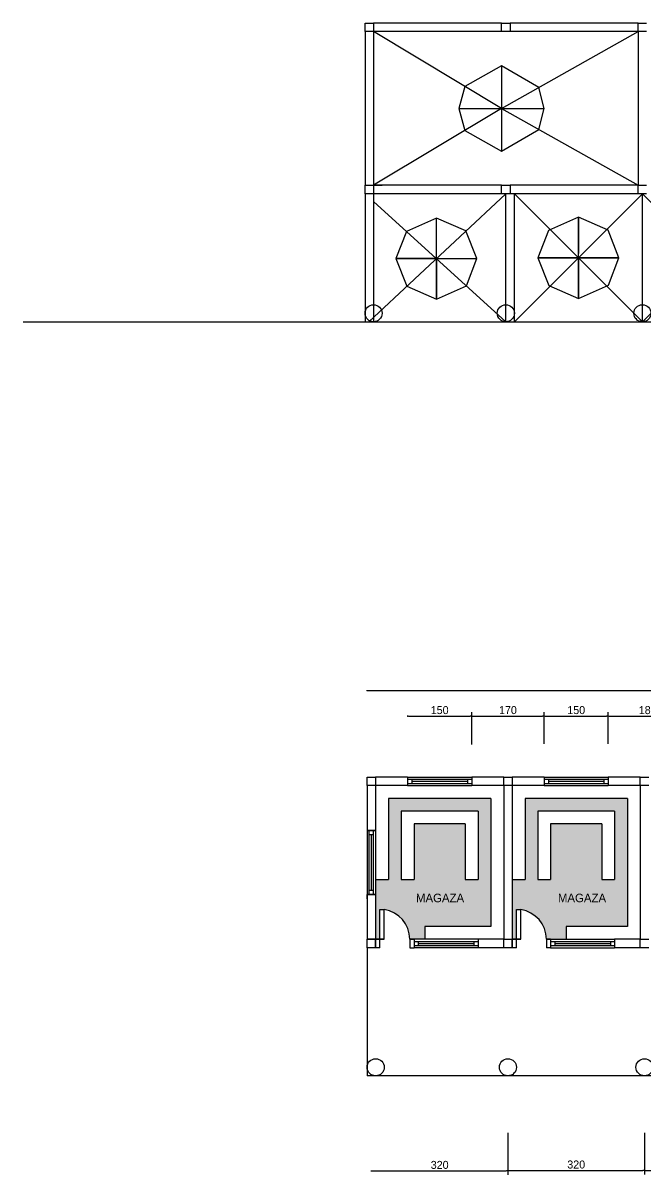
# Model space of a CAD drawing. Extents: x 9483 to 67306, y -5730 to 5191.
# Drawn here: x 17348 to 18808, y -2657 to 41 of the extents above; entities that cross this region are included whole.
import ezdxf

# ---------------------------------------------------------------- set-up
doc = ezdxf.new("R2010")
doc.units = 0
doc.header["$MEASUREMENT"] = 0
doc.layers.get('0').update_dxf_attribs({"linetype": 'CONTINUOUS'})
doc.layers.get('DEFPOINTS').update_dxf_attribs({"linetype": 'CONTINUOUS'})
for name, color, linetype in [('duvar', 3, 'CONTINUOUS'), ('döşeme', 40, 'CONTINUOUS'), ('kolon', 1, 'CONTINUOUS'), ('Layer1', 4, 'CONTINUOUS'), ('yazı', 6, 'CONTINUOUS'), ('ölçü', 5, 'CONTINUOUS')]:
    doc.layers.add(name, color=color, linetype=linetype)
doc.dimstyles.get("Standard").update_dxf_attribs({"dimtxt": 0.18, "dimasz": 0.18, "dimexe": 0.18, "dimexo": 0.0625, "dimgap": 0.09, "dimtad": 0, "dimtih": 1, "dimtoh": 1, "dimdec": 4, "dimzin": 0, "dimdsep": 46, "dimtxsty": 'Standard', "dimcen": 0.09, "dimadec": 0, "dimazin": 0, "dimtfac": 1, "dimtdec": 4, "dimtofl": 0, "dimtmove": 0, "dimatfit": 3, "dimfxl": 1, "dimtolj": 1, "dimtzin": 0, "dimarcsym": 0})

# ---------------------------------------------------------------- blocks, each defined once
blk = doc.blocks.new('_DOT')
at = {"color": 0, "linetype": 'ByBlock'}
blk.add_line((-0.5, 0), (-1, 0), dxfattribs=at)
at = {"color": 0, "linetype": 'ByBlock', "const_width": 0.5}
blk.add_lwpolyline([(-0.25, 0, 1), (0.25, 0, 1)], format="xyb", close=True, dxfattribs=at)
blk = doc.blocks.new('*D33')
at = {"layer": 'DEFPOINTS', "color": 0}
for p in [(18804.2, -2553.8), (19104.2, -2553.8), (19104.2, -2647)]:
    blk.add_point(p, dxfattribs=at)
at = {"layer": 'ölçü', "color": 0, "lineweight": -2}
for p, q in [((19104.2, -2558.5), (19104.2, -2656.4)), ((18807.9, -2647), (19100.4, -2647))]:
    blk.add_line(p, q, dxfattribs=at)
at = {"layer": 'ölçü', "color": 0, "lineweight": -2, "xscale": 3.75, "yscale": 3.75, "zscale": 3.75, "rotation": 180}
blk.add_blockref('_DOT', (18804.2, -2647), dxfattribs=at)
at = {"layer": 'ölçü', "color": 0, "lineweight": -2, "xscale": 3.75, "yscale": 3.75, "zscale": 3.75}
blk.add_blockref('_DOT', (19104.2, -2647), dxfattribs=at)
at = {"layer": 'ölçü', "color": 0, "insert": (18954.2, -2632.9), "char_height": 18.75, "attachment_point": 5}
blk.add_mtext('\\A1;300', dxfattribs=at)
blk = doc.blocks.new('*D32')
at = {"layer": 'DEFPOINTS', "color": 0}
for p in [(18484.2, -2553.8), (18804.2, -2553.8), (18804.2, -2647)]:
    blk.add_point(p, dxfattribs=at)
at = {"layer": 'ölçü', "color": 0, "lineweight": -2}
for p, q in [((18484.2, -2558.5), (18484.2, -2656.4)), ((18804.2, -2558.5), (18804.2, -2656.4)), ((18487.9, -2647), (18800.4, -2647))]:
    blk.add_line(p, q, dxfattribs=at)
at = {"layer": 'ölçü', "color": 0, "lineweight": -2, "xscale": 3.75, "yscale": 3.75, "zscale": 3.75, "rotation": 180}
blk.add_blockref('_DOT', (18484.2, -2647), dxfattribs=at)
at = {"layer": 'ölçü', "color": 0, "lineweight": -2, "xscale": 3.75, "yscale": 3.75, "zscale": 3.75}
blk.add_blockref('_DOT', (18804.2, -2647), dxfattribs=at)
at = {"layer": 'ölçü', "color": 0, "insert": (18644.2, -2632.9), "char_height": 18.75, "attachment_point": 5}
blk.add_mtext('\\A1;320', dxfattribs=at)
blk = doc.blocks.new('*D31')
at = {"layer": 'DEFPOINTS', "color": 0}
for p in [(18164.2, -2553.8), (18484.2, -2553.8), (18484.2, -2647.9)]:
    blk.add_point(p, dxfattribs=at)
at = {"layer": 'ölçü', "color": 0, "lineweight": -2}
for p, q in [((18484.2, -2558.5), (18484.2, -2657.3)), ((18167.9, -2647.9), (18480.4, -2647.9))]:
    blk.add_line(p, q, dxfattribs=at)
at = {"layer": 'ölçü', "color": 0, "lineweight": -2, "xscale": 3.75, "yscale": 3.75, "zscale": 3.75, "rotation": 180}
blk.add_blockref('_DOT', (18164.2, -2647.9), dxfattribs=at)
at = {"layer": 'ölçü', "color": 0, "lineweight": -2, "xscale": 3.75, "yscale": 3.75, "zscale": 3.75}
blk.add_blockref('_DOT', (18484.2, -2647.9), dxfattribs=at)
at = {"layer": 'ölçü', "color": 0, "insert": (18324.2, -2633.8), "char_height": 18.75, "attachment_point": 5}
blk.add_mtext('\\A1;320', dxfattribs=at)
blk = doc.blocks.new('*D19')
at = {"layer": 'DEFPOINTS', "color": 0}
for p in [(18904.2, -1582.3), (18719.2, -1651.9), (18904.2, -1651.9)]:
    blk.add_point(p, dxfattribs=at)
at = {"layer": 'ölçü', "color": 0, "lineweight": -2}
for p, q in [((18722.9, -1582.3), (18900.4, -1582.3)), ((18904.2, -1647.2), (18904.2, -1572.9))]:
    blk.add_line(p, q, dxfattribs=at)
at = {"layer": 'ölçü', "color": 0, "lineweight": -2, "xscale": 3.75, "yscale": 3.75, "zscale": 3.75, "rotation": 180}
blk.add_blockref('_DOT', (18719.2, -1582.3), dxfattribs=at)
at = {"layer": 'ölçü', "color": 0, "lineweight": -2, "xscale": 3.75, "yscale": 3.75, "zscale": 3.75}
blk.add_blockref('_DOT', (18904.2, -1582.3), dxfattribs=at)
at = {"layer": 'ölçü', "color": 0, "insert": (18811.7, -1568.3), "char_height": 18.75, "attachment_point": 5}
blk.add_mtext('\\A1;185', dxfattribs=at)
blk = doc.blocks.new('*D18')
at = {"layer": 'DEFPOINTS', "color": 0}
for p in [(18719.2, -1582.3), (18569.2, -1651.9), (18719.2, -1651.9)]:
    blk.add_point(p, dxfattribs=at)
at = {"layer": 'ölçü', "color": 0, "lineweight": -2}
for p, q in [((18572.9, -1582.3), (18715.4, -1582.3)), ((18719.2, -1647.2), (18719.2, -1572.9))]:
    blk.add_line(p, q, dxfattribs=at)
at = {"layer": 'ölçü', "color": 0, "lineweight": -2, "xscale": 3.75, "yscale": 3.75, "zscale": 3.75, "rotation": 180}
blk.add_blockref('_DOT', (18569.2, -1582.3), dxfattribs=at)
at = {"layer": 'ölçü', "color": 0, "lineweight": -2, "xscale": 3.75, "yscale": 3.75, "zscale": 3.75}
blk.add_blockref('_DOT', (18719.2, -1582.3), dxfattribs=at)
at = {"layer": 'ölçü', "color": 0, "insert": (18644.2, -1568.3), "char_height": 18.75, "attachment_point": 5}
blk.add_mtext('\\A1;150', dxfattribs=at)
blk = doc.blocks.new('*D17')
at = {"layer": 'DEFPOINTS', "color": 0}
for p in [(18569.2, -1582.3), (18399.2, -1651.9), (18569.2, -1651.9)]:
    blk.add_point(p, dxfattribs=at)
at = {"layer": 'ölçü', "color": 0, "lineweight": -2}
for p, q in [((18399.2, -1647.2), (18399.2, -1572.9)), ((18402.9, -1582.3), (18565.4, -1582.3)), ((18569.2, -1647.2), (18569.2, -1572.9))]:
    blk.add_line(p, q, dxfattribs=at)
at = {"layer": 'ölçü', "color": 0, "lineweight": -2, "xscale": 3.75, "yscale": 3.75, "zscale": 3.75, "rotation": 180}
blk.add_blockref('_DOT', (18399.2, -1582.3), dxfattribs=at)
at = {"layer": 'ölçü', "color": 0, "lineweight": -2, "xscale": 3.75, "yscale": 3.75, "zscale": 3.75}
blk.add_blockref('_DOT', (18569.2, -1582.3), dxfattribs=at)
at = {"layer": 'ölçü', "color": 0, "insert": (18484.2, -1568.3), "char_height": 18.75, "attachment_point": 5}
blk.add_mtext('\\A1;170', dxfattribs=at)
blk = doc.blocks.new('*D16')
at = {"layer": 'DEFPOINTS', "color": 0}
for p in [(18399.2, -1582.3), (18249.2, -1653.6), (18399.2, -1653.6)]:
    blk.add_point(p, dxfattribs=at)
at = {"layer": 'ölçü', "color": 0, "lineweight": -2}
for p, q in [((18252.9, -1582.3), (18395.4, -1582.3)), ((18399.2, -1648.9), (18399.2, -1572.9))]:
    blk.add_line(p, q, dxfattribs=at)
at = {"layer": 'ölçü', "color": 0, "lineweight": -2, "xscale": 3.75, "yscale": 3.75, "zscale": 3.75, "rotation": 180}
blk.add_blockref('_DOT', (18249.2, -1582.3), dxfattribs=at)
at = {"layer": 'ölçü', "color": 0, "lineweight": -2, "xscale": 3.75, "yscale": 3.75, "zscale": 3.75}
blk.add_blockref('_DOT', (18399.2, -1582.3), dxfattribs=at)
at = {"layer": 'ölçü', "color": 0, "insert": (18324.2, -1568.3), "char_height": 18.75, "attachment_point": 5}
blk.add_mtext('\\A1;150', dxfattribs=at)
blk = doc.blocks.new('*D81')
at = {"layer": 'DEFPOINTS', "color": 0}
for p in [(19754.2, -1522.6), (18154.2, -1725), (19754.2, -1725)]:
    blk.add_point(p, dxfattribs=at)
at = {"layer": 'ölçü', "color": 0, "lineweight": -2}
for p, q in [((18157.9, -1522.6), (19750.4, -1522.6)), ((19754.2, -1720.3), (19754.2, -1513.2))]:
    blk.add_line(p, q, dxfattribs=at)
at = {"layer": 'ölçü', "color": 0, "lineweight": -2, "xscale": 3.75, "yscale": 3.75, "zscale": 3.75, "rotation": 180}
blk.add_blockref('_DOT', (18154.2, -1522.6), dxfattribs=at)
at = {"layer": 'ölçü', "color": 0, "lineweight": -2, "xscale": 3.75, "yscale": 3.75, "zscale": 3.75}
blk.add_blockref('_DOT', (19754.2, -1522.6), dxfattribs=at)
at = {"layer": 'ölçü', "color": 0, "insert": (18954.2, -1508.6), "char_height": 18.75, "attachment_point": 5}
blk.add_mtext('\\A1;1.600', dxfattribs=at)

msp = doc.modelspace()

# ---------------------------------------------------------------- hatches: boundary and pattern name
at = {"layer": 'döşeme'}
h = msp.add_hatch(dxfattribs=at)
h.set_pattern_fill('ANGLE', color=256, scale=70, style=0)
h.set_pattern_definition([(0, (0, -6356.042), (0, 19.25), [14, -5.25]), (90, (0, -6356.042), (-19.25, 1e-15), [14, -5.25])])
h.paths.add_polyline_path([(18204.1826, -1965.23548), (18174.1826, -1965.23548), (18174.1826, -2104.99092), (18184.1826, -2104.99092), (18184.1826, -2034.99092), (18194.1826, -2034.99092), (18194.1826, -2035.70889, -0.3728246933), (18254.1826, -2104.99092), (18289.47124, -2104.99092), (18289.47124, -2074.99092), (18444.1826, -2074.99092), (18444.1826, -1774.99092), (18204.1826, -1774.99092)])
h.paths.add_polyline_path([(18264.1826, -1965.23548), (18234.1826, -1965.23548), (18234.1826, -1804.99092), (18414.1826, -1804.99092), (18414.1826, -1965.23548), (18384.1826, -1965.23548), (18384.1826, -1834.99092), (18264.1826, -1834.99092)], flags=16)
h.paths.add_polyline_path([(18524.1826, -1965.23548), (18494.1826, -1965.23548), (18494.1826, -2104.99092), (18504.1826, -2104.99092), (18504.1826, -2034.99092), (18514.1826, -2034.99092), (18514.1826, -2035.70889, -0.3728246933), (18574.1826, -2104.99092), (18620.9182, -2104.99092), (18620.9182, -2074.99092), (18764.1826, -2074.99092), (18764.1826, -1774.99092), (18524.1826, -1774.99092)])
h.paths.add_polyline_path([(18584.1826, -1965.23548), (18554.1826, -1965.23548), (18554.1826, -1804.99092), (18734.1826, -1804.99092), (18734.1826, -1965.23548), (18704.1826, -1965.23548), (18704.1826, -1834.99092), (18584.1826, -1834.99092)], flags=16)
h.paths.add_polyline_path([(19144.1826, -2074.99092), (19284.87964, -2074.99092), (19284.87964, -2104.99092), (19334.1826, -2104.99092, -0.3728246933), (19394.1826, -2035.70889), (19394.1826, -2034.99092), (19404.1826, -2034.99092), (19404.1826, -2104.99092), (19414.1826, -2104.99092), (19414.1826, -1965.23548), (19384.1826, -1965.23548), (19384.1826, -1774.99092), (19144.1826, -1774.99092)])
h.paths.add_polyline_path([(19204.1826, -1965.23548), (19174.1826, -1965.23548), (19174.1826, -1804.99092), (19354.1826, -1804.99092), (19354.1826, -1965.23548), (19324.1826, -1965.23548), (19324.1826, -1834.99092), (19204.1826, -1834.99092)], flags=16)
h.paths.add_polyline_path([(19464.1826, -2074.99092), (19611.68701, -2074.99092), (19611.68701, -2104.99092), (19654.1826, -2104.99092, -0.3728246933), (19714.1826, -2035.70889), (19714.1826, -2034.99092), (19724.1826, -2034.99092), (19724.1826, -2104.99092), (19734.1826, -2104.99092), (19734.1826, -1965.23548), (19704.1826, -1965.23548), (19704.1826, -1774.99092), (19464.1826, -1774.99092)])
h.paths.add_polyline_path([(19524.1826, -1965.23548), (19524.1826, -1834.99092), (19644.1826, -1834.99092), (19644.1826, -1965.23548), (19674.1826, -1965.23548), (19674.1826, -1804.99092), (19494.1826, -1804.99092), (19494.1826, -1965.23548)], flags=17)
h.paths.add_polyline_path([(18263.6191, -2023.26714), (18386.95243, -2023.26714), (18386.95243, -1993.26714), (18263.6191, -1993.26714)], flags=24)
h.paths.add_polyline_path([(18596.28191, -2023.26714), (18719.61525, -2023.26714), (18719.61525, -1993.26714), (18596.28191, -1993.26714)], flags=24)
h.paths.add_polyline_path([(19225.0512, -2023.26714), (19348.38453, -2023.26714), (19348.38453, -1993.26714), (19225.0512, -1993.26714)], flags=24)
h.paths.add_polyline_path([(19528.46896, -2023.26714), (19651.80229, -2023.26714), (19651.80229, -1993.26714), (19528.46896, -1993.26714)], flags=24)

# ---------------------------------------------------------------- linework, layer by layer
for p, q in [((18189.24749, -338.57917), (18169.24749, -338.57917)), ((18169.24749, -338.57917), (18189.24749, -338.57917)), ((18179.24749, -358.57917), (18169.24749, -358.57917)), ((18179.24749, -358.57917), (18169.24749, -358.57917)), ((18724.24749, -433.57917), (18799.24749, -358.57917)), ((18154.1826, -2009.99092), (18154.1826, -1999.99092)), ((18174.1826, -1999.99092), (18174.1826, -2009.99092)), ((18184.1826, -2034.99092), (18194.1826, -2034.99092)), ((18174.1826, -2124.99092), (18174.1826, -2104.99092))]:
    msp.add_line(p, q)
at = {"layer": 'duvar'}
for p, q in [((18469.24749, 41.42083), (18169.24749, 41.42083)), ((18469.24749, 41.42083), (18169.24749, 41.42083)), ((18789.24749, 41.42083), (18489.24749, 41.42083)), ((18789.24749, 41.42083), (18489.24749, 41.42083)), ((18149.24749, 21.42083), (18149.24749, -338.57917)), ((18169.24749, 21.42083), (18169.24749, -338.57917)), ((18169.24749, 21.42083), (18169.24749, -338.57917)), ((18469.24749, 21.42083), (18169.24749, 21.42083)), ((18789.24749, 21.42083), (18489.24749, 21.42083)), ((18789.24749, 21.42083), (18789.24749, -338.57917)), ((18469.24749, -338.57917), (18169.24749, -338.57917)), ((18789.24749, -338.57917), (18489.24749, -338.57917)), ((18149.24749, -358.57917), (18149.24749, -658.57917)), ((18169.24749, -358.57917), (18169.24749, -658.57917)), ((18469.24749, -358.57917), (18169.24749, -358.57917)), ((18479.24749, -658.57917), (18479.24749, -358.57917)), ((18649.24749, -358.57917), (18489.24749, -358.57917)), ((18499.24749, -658.57917), (18499.24749, -358.57917)), ((18789.24749, -358.57917), (18499.24749, -358.57917)), ((18249.1826, -1724.99092), (18174.1826, -1724.99092)), ((18474.1826, -1724.99092), (18399.1826, -1724.99092)), ((18569.1826, -1724.99092), (18494.1826, -1724.99092)), ((18794.1826, -1724.99092), (18719.1826, -1724.99092)), ((18154.1826, -1744.99092), (18154.1826, -1849.99092)), ((18174.1826, -1744.99092), (18174.1826, -1849.99092)), ((18249.1826, -1744.99092), (18174.1826, -1744.99092)), ((18474.1826, -1744.99092), (18399.1826, -1744.99092)), ((18474.1826, -1744.99092), (18474.1826, -2104.99092)), ((18494.1826, -1744.99092), (18494.1826, -2104.99092)), ((18569.1826, -1744.99092), (18494.1826, -1744.99092)), ((18794.1826, -1744.99092), (18719.1826, -1744.99092)), ((18794.1826, -1744.99092), (18794.1826, -2104.99092)), ((18174.1826, -1965.23548), (18174.1826, -1967.04152)), ((18154.1826, -1999.99092), (18154.1826, -2104.99092)), ((18174.1826, -1999.99092), (18174.1826, -2104.99092)), ((18474.1826, -2104.99092), (18414.1826, -2104.99092)), ((18474.1826, -2124.99092), (18414.1826, -2124.99092)), ((18794.1826, -2104.99092), (18734.1826, -2104.99092)), ((18794.1826, -2124.99092), (18734.1826, -2124.99092))]:
    msp.add_line(p, q, dxfattribs=at)
at = {"layer": 'döşeme'}
for p in [(18154.1826, -2124.99092), (19754.1826, -2424.99092)]:
    msp.add_line(p, (18154.1826, -2424.99092), dxfattribs=at)
at = {"layer": 'kolon', "color": 1}
for p, q in [((18149.24749, 21.42083), (18149.24749, 41.42083)), ((18149.24749, 41.42083), (18169.24749, 41.42083)), ((18169.24749, 41.42083), (18169.24749, 21.42083)), ((18469.24749, 21.42083), (18469.24749, 41.42083)), ((18469.24749, 41.42083), (18489.24749, 41.42083)), ((18489.24749, 41.42083), (18489.24749, 21.42083)), ((18789.24749, 21.42083), (18789.24749, 41.42083)), ((18789.24749, 41.42083), (18809.24749, 41.42083)), ((18169.24749, 21.42083), (18149.24749, 21.42083)), ((18489.24749, 21.42083), (18469.24749, 21.42083)), ((18809.24749, 21.42083), (18789.24749, 21.42083)), ((18149.24749, -338.57917), (18169.24749, -338.57917)), ((18149.24749, -358.57917), (18149.24749, -338.57917)), ((18169.24749, -338.57917), (18169.24749, -358.57917)), ((18469.24749, -338.57917), (18489.24749, -338.57917)), ((18469.24749, -358.57917), (18469.24749, -338.57917)), ((18489.24749, -338.57917), (18489.24749, -358.57917)), ((18789.24749, -338.57917), (18809.24749, -338.57917)), ((18789.24749, -358.57917), (18789.24749, -338.57917)), ((18169.24749, -358.57917), (18149.24749, -358.57917)), ((18489.24749, -358.57917), (18469.24749, -358.57917)), ((18809.24749, -358.57917), (18789.24749, -358.57917)), ((18154.1826, -1724.99092), (18174.1826, -1724.99092)), ((18154.1826, -1744.99092), (18154.1826, -1724.99092)), ((18174.1826, -1724.99092), (18174.1826, -1744.99092)), ((18474.1826, -1744.99092), (18474.1826, -1724.99092)), ((18474.1826, -1724.99092), (18494.1826, -1724.99092)), ((18494.1826, -1724.99092), (18494.1826, -1744.99092)), ((18794.1826, -1724.99092), (18814.1826, -1724.99092)), ((18794.1826, -1744.99092), (18794.1826, -1724.99092)), ((18174.1826, -1744.99092), (18154.1826, -1744.99092)), ((18494.1826, -1744.99092), (18474.1826, -1744.99092)), ((18814.1826, -1744.99092), (18794.1826, -1744.99092)), ((18154.1826, -2124.99092), (18154.1826, -2104.99092)), ((18174.1826, -2104.99092), (18154.1826, -2104.99092)), ((18154.1826, -2124.99092), (18154.1826, -2104.99092)), ((18154.1826, -2104.99092), (18174.1826, -2104.99092)), ((18174.1826, -2124.99092), (18154.1826, -2124.99092)), ((18174.1826, -2124.99092), (18154.1826, -2124.99092)), ((18174.1826, -2104.99092), (18174.1826, -2124.99092)), ((18174.1826, -2104.99092), (18174.1826, -2124.99092)), ((18474.1826, -2104.99092), (18494.1826, -2104.99092)), ((18474.1826, -2124.99092), (18474.1826, -2104.99092)), ((18494.1826, -2124.99092), (18474.1826, -2124.99092)), ((18494.1826, -2104.99092), (18494.1826, -2124.99092)), ((18794.1826, -2104.99092), (18814.1826, -2104.99092)), ((18794.1826, -2124.99092), (18794.1826, -2104.99092)), ((18814.1826, -2124.99092), (18794.1826, -2124.99092))]:
    msp.add_line(p, q, dxfattribs=at)
at = {"layer": 'kolon'}
for p, q in [((18246.96829, -575.37309), (18316.41855, -605.55286)), ((18316.41855, -605.55286), (18386.71285, -574.45677)), ((18499.24749, -658.57917), (18574.24749, -583.57917)), ((18579.79724, -573.39941), (18649.24749, -603.57917)), ((18649.24749, -603.57917), (18719.5418, -572.48309)), ((18799.24749, -658.57917), (18874.24749, -583.57917)), ((18149.24749, -658.57917), (19749.24749, -658.57917)), ((18496.568, -658.57917), (18781.92698, -658.57917)), ((18494.1826, -2124.99092), (18494.1826, -2104.99092)), ((18154.1826, -2384.99092), (18154.1826, -2387.67042))]:
    msp.add_line(p, q, dxfattribs=at)
for centre in [(18169.24749, -638.57917), (18479.24749, -638.57917), (18799.24749, -638.57917), (18174.1826, -2404.99092), (18484.1826, -2404.99092), (18804.1826, -2404.99092)]:
    msp.add_circle(centre, 20, dxfattribs=at)
at = {"layer": 'Layer1'}
for p, q in [((18249.1826, -1724.99092), (18399.1826, -1724.99092)), ((18249.1826, -1724.99092), (18249.1826, -1744.99092)), ((18249.1826, -1724.99092), (18249.1826, -1744.99092)), ((18399.1826, -1724.99092), (18399.1826, -1744.99092)), ((18399.1826, -1724.99092), (18399.1826, -1744.99092)), ((18569.1826, -1724.99092), (18719.1826, -1724.99092)), ((18569.1826, -1724.99092), (18569.1826, -1744.99092)), ((18569.1826, -1724.99092), (18569.1826, -1744.99092)), ((18719.1826, -1724.99092), (18719.1826, -1744.99092)), ((18719.1826, -1724.99092), (18719.1826, -1744.99092)), ((18249.1826, -1729.99092), (18399.1826, -1729.99092)), ((18249.1826, -1739.99092), (18399.1826, -1739.99092)), ((18249.1826, -1744.99092), (18399.1826, -1744.99092)), ((18259.1826, -1729.99092), (18259.1826, -1739.99092)), ((18259.1826, -1734.99092), (18389.1826, -1734.99092)), ((18389.1826, -1729.99092), (18389.1826, -1739.99092)), ((18569.1826, -1729.99092), (18719.1826, -1729.99092)), ((18569.1826, -1739.99092), (18719.1826, -1739.99092)), ((18569.1826, -1744.99092), (18719.1826, -1744.99092)), ((18579.1826, -1729.99092), (18579.1826, -1739.99092)), ((18579.1826, -1734.99092), (18709.1826, -1734.99092)), ((18709.1826, -1729.99092), (18709.1826, -1739.99092)), ((18204.1826, -1774.99092), (18204.1826, -1965.23548)), ((18444.1826, -1774.99092), (18204.1826, -1774.99092)), ((18444.1826, -1774.99092), (18444.1826, -2074.99092)), ((18524.1826, -1774.99092), (18524.1826, -1965.23548)), ((18764.1826, -1774.99092), (18524.1826, -1774.99092)), ((18764.1826, -1774.99092), (18764.1826, -2074.99092)), ((18234.1826, -1804.99092), (18234.1826, -1965.23548)), ((18414.1826, -1804.99092), (18234.1826, -1804.99092)), ((18414.1826, -1804.99092), (18414.1826, -1965.23548)), ((18554.1826, -1804.99092), (18554.1826, -1965.23548)), ((18734.1826, -1804.99092), (18554.1826, -1804.99092)), ((18734.1826, -1804.99092), (18734.1826, -1965.23548)), ((18264.1826, -1834.99092), (18264.1826, -1965.23548)), ((18384.1826, -1834.99092), (18264.1826, -1834.99092)), ((18384.1826, -1834.99092), (18384.1826, -1965.23548)), ((18584.1826, -1834.99092), (18584.1826, -1965.23548)), ((18704.1826, -1834.99092), (18584.1826, -1834.99092)), ((18704.1826, -1834.99092), (18704.1826, -1965.23548)), ((18154.1826, -1849.99092), (18174.1826, -1849.99092)), ((18174.1826, -1849.99092), (18154.1826, -1849.99092)), ((18154.1826, -1849.99092), (18154.1826, -1999.99092)), ((18159.1826, -1999.99092), (18159.1826, -1849.99092)), ((18159.1826, -1859.99092), (18169.1826, -1859.99092)), ((18164.1826, -1989.99092), (18164.1826, -1859.99092)), ((18169.1826, -1999.99092), (18169.1826, -1849.99092)), ((18174.1826, -1849.99092), (18174.1826, -1999.99092)), ((18174.1826, -1965.23548), (18204.1826, -1965.23548)), ((18234.1826, -1965.23548), (18264.1826, -1965.23548)), ((18384.1826, -1965.23548), (18414.1826, -1965.23548)), ((18494.1826, -1965.23548), (18524.1826, -1965.23548)), ((18554.1826, -1965.23548), (18584.1826, -1965.23548)), ((18704.1826, -1965.23548), (18734.1826, -1965.23548)), ((18159.1826, -1989.99092), (18169.1826, -1989.99092)), ((18154.1826, -1999.99092), (18174.1826, -1999.99092)), ((18174.1826, -1999.99092), (18154.1826, -1999.99092)), ((18184.1826, -2124.99092), (18184.1826, -2034.99092)), ((18194.1826, -2104.99092), (18194.1826, -2034.99092)), ((18504.1826, -2124.99092), (18504.1826, -2034.99092)), ((18504.1826, -2034.99092), (18514.1826, -2034.99092)), ((18514.1826, -2104.99092), (18514.1826, -2034.99092)), ((18289.47124, -2074.99092), (18289.47124, -2104.99092)), ((18444.1826, -2074.99092), (18289.47124, -2074.99092)), ((18620.9182, -2074.99092), (18620.9182, -2104.99092)), ((18764.1826, -2074.99092), (18620.9182, -2074.99092)), ((18194.1826, -2104.99092), (18174.1826, -2104.99092)), ((18174.1826, -2104.99092), (18194.1826, -2104.99092)), ((18184.1826, -2124.99092), (18174.1826, -2124.99092)), ((18184.1826, -2124.99092), (18174.1826, -2124.99092)), ((18264.1826, -2104.99092), (18254.1826, -2104.99092)), ((18254.1826, -2104.99092), (18264.1826, -2104.99092)), ((18254.1826, -2104.99092), (18254.1826, -2124.99092)), ((18264.1826, -2104.99092), (18264.1826, -2124.99092)), ((18264.1826, -2109.99092), (18414.1826, -2109.99092)), ((18264.1826, -2119.99092), (18414.1826, -2119.99092)), ((18274.1826, -2109.99092), (18274.1826, -2119.99092)), ((18274.1826, -2114.99092), (18404.1826, -2114.99092)), ((18404.1826, -2109.99092), (18404.1826, -2119.99092)), ((18414.1826, -2104.99092), (18414.1826, -2124.99092)), ((18514.1826, -2104.99092), (18494.1826, -2104.99092)), ((18494.1826, -2104.99092), (18514.1826, -2104.99092)), ((18504.1826, -2124.99092), (18494.1826, -2124.99092)), ((18504.1826, -2124.99092), (18494.1826, -2124.99092)), ((18584.1826, -2104.99092), (18574.1826, -2104.99092)), ((18574.1826, -2104.99092), (18584.1826, -2104.99092)), ((18574.1826, -2104.99092), (18574.1826, -2124.99092)), ((18584.1826, -2124.99092), (18574.1826, -2124.99092)), ((18584.1826, -2124.99092), (18574.1826, -2124.99092)), ((18584.1826, -2104.99092), (18584.1826, -2124.99092)), ((18584.1826, -2104.99092), (18584.1826, -2124.99092)), ((18584.1826, -2109.99092), (18734.1826, -2109.99092)), ((18584.1826, -2119.99092), (18734.1826, -2119.99092)), ((18594.1826, -2109.99092), (18594.1826, -2119.99092)), ((18594.1826, -2114.99092), (18724.1826, -2114.99092)), ((18724.1826, -2109.99092), (18724.1826, -2119.99092)), ((18734.1826, -2104.99092), (18734.1826, -2124.99092)), ((18734.1826, -2104.99092), (18734.1826, -2124.99092))]:
    msp.add_line(p, q, dxfattribs=at)
at = {"layer": 'Layer1', "color": 4}
for p, q in [((18254.1826, -2124.99092), (18264.1826, -2124.99092)), ((18414.1826, -2104.99092), (18264.1826, -2104.99092)), ((18414.1826, -2124.99092), (18264.1826, -2124.99092)), ((18584.1826, -2104.99092), (18734.1826, -2104.99092)), ((18584.1826, -2124.99092), (18734.1826, -2124.99092))]:
    msp.add_line(p, q, dxfattribs=at)
at = {"layer": 'Layer1'}
for centre in [(18184.1826, -2104.99092), (18504.1826, -2104.99092)]:
    msp.add_arc(centre, 70, 0, 81.7867893, dxfattribs=at)
at = {"layer": 'yazı'}
for p, q in [((18469.24749, -158.57917), (18169.24749, 21.42083)), ((18469.24749, -158.57917), (18789.24749, 21.42083)), ((18469.24749, -58.57917), (18383.4982, -107.1296)), ((18469.24749, -58.57917), (18469.24749, -258.57917)), ((18556.40505, -109.55305), (18469.24749, -58.57917)), ((18383.4982, -107.1296), (18369.24749, -158.57917)), ((18569.24749, -158.57917), (18556.40505, -109.55305)), ((18469.24749, -158.57917), (18169.24749, -338.57917)), ((18369.24749, -158.57917), (18569.24749, -158.57917)), ((18369.24749, -158.57917), (18383.4982, -210.02875)), ((18469.24749, -158.57917), (18789.24749, -338.57917)), ((18556.40505, -207.6053), (18569.24749, -158.57917)), ((18383.4982, -210.02875), (18469.24749, -258.57917)), ((18469.24749, -258.57917), (18556.40505, -207.6053)), ((18157.81892, -658.57917), (18479.24749, -358.57917)), ((18169.24749, -376.76099), (18479.24749, -658.57917)), ((18499.24749, -358.57917), (18799.24749, -658.57917)), ((18574.24749, -583.57917), (18799.24749, -358.57917)), ((18799.24749, -658.57917), (18799.24749, -358.57917)), ((18799.24749, -358.57917), (18874.24749, -433.57917)), ((18316.41855, -415.55286), (18246.12424, -446.64894)), ((18316.41855, -605.55286), (18316.41855, -415.55286)), ((18385.8688, -445.73262), (18316.41855, -415.55286)), ((18649.24749, -413.57917), (18578.95319, -444.67526)), ((18718.69774, -443.75894), (18649.24749, -413.57917)), ((18649.24749, -603.57917), (18649.24749, -413.57917)), ((18649.24749, -508.57917), (18649.24749, -413.57917)), ((18649.24749, -413.57917), (18649.24749, -498.57917)), ((18246.12424, -446.64894), (18221.41855, -510.55286)), ((18411.41855, -510.55286), (18385.8688, -445.73262)), ((18578.95319, -444.67526), (18554.24749, -508.57917)), ((18744.24749, -508.57917), (18718.69774, -443.75894)), ((18799.24749, -658.57917), (19024.24749, -433.57917)), ((18316.41855, -510.55286), (18221.41855, -510.55286)), ((18221.41855, -510.55286), (18246.96829, -575.37309)), ((18221.41855, -510.55286), (18411.41855, -510.55286)), ((18316.41855, -510.55286), (18316.41855, -605.55286)), ((18386.71285, -574.45677), (18411.41855, -510.55286)), ((18554.24749, -508.57917), (18744.24749, -508.57917)), ((18649.24749, -508.57917), (18554.24749, -508.57917)), ((18554.24749, -508.57917), (18579.79724, -573.39941)), ((18639.24749, -508.57917), (18554.24749, -508.57917)), ((18744.24749, -508.57917), (18649.24749, -508.57917)), ((18649.24749, -508.57917), (18649.24749, -603.57917)), ((18719.5418, -572.48309), (18744.24749, -508.57917)), ((18649.24749, -603.57917), (18649.24749, -518.57917)), ((18799.24749, -658.57917), (18799.24749, -518.57917)), ((17347.7967, -658.57917), (20347.38018, -658.57917))]:
    msp.add_line(p, q, dxfattribs=at)

# ---------------------------------------------------------------- texts
for p in [(18268.6191, -2018.26714), (18601.28191, -2018.26714)]:
    msp.add_text('MAGAZA', height=20, dxfattribs=at).set_placement(p)

# ---------------------------------------------------------------- dimensions: what is measured, and where the dimension line sits
at = {"layer": 'ölçü'}
for base, p1, p2, override, picture, middle in [((19754.1826, -1522.62111), (18154.1826, -1724.99092), (19754.1826, -1724.99092), {"dimscale": 7.5, "dimtxt": 2.5, "dimasz": 0.5, "dimexe": 1.25, "dimexo": 0.625, "dimgap": 0.625, "dimtad": 1, "dimtih": 0, "dimtoh": 0, "dimzin": 8, "dimlunit": 6, "dimblk1": 'DOT', "dimblk2": 'DOT', "dimsah": 1, "dimcen": 0.5, "dimse1": 1, "dimtofl": 1, "dimtmove": 1}, '*D81', (18954.1826, -1508.55861)), ((18399.1826, -1582.31997), (18249.1826, -1653.55039), (18399.1826, -1653.55039), {"dimscale": 7.5, "dimtxt": 2.5, "dimasz": 0.5, "dimexe": 1.25, "dimexo": 0.625, "dimgap": 0.625, "dimtad": 1, "dimtih": 0, "dimtoh": 0, "dimzin": 8, "dimlunit": 6, "dimblk1": 'DOT', "dimblk2": 'DOT', "dimsah": 1, "dimcen": 0.5, "dimse1": 1, "dimtofl": 1, "dimtmove": 1}, '*D16', (18324.1826, -1568.25747)), ((18569.1826, -1582.31997), (18399.1826, -1651.91864), (18569.1826, -1651.91864), {"dimscale": 7.5, "dimtxt": 2.5, "dimasz": 0.5, "dimexe": 1.25, "dimexo": 0.625, "dimgap": 0.625, "dimtad": 1, "dimtih": 0, "dimtoh": 0, "dimzin": 8, "dimlunit": 6, "dimblk1": 'DOT', "dimblk2": 'DOT', "dimsah": 1, "dimcen": 0.5, "dimtofl": 1}, '*D17', (18484.1826, -1568.25747)), ((18719.1826, -1582.31997), (18569.1826, -1651.91864), (18719.1826, -1651.91864), {"dimscale": 7.5, "dimtxt": 2.5, "dimasz": 0.5, "dimexe": 1.25, "dimexo": 0.625, "dimgap": 0.625, "dimtad": 1, "dimtih": 0, "dimtoh": 0, "dimzin": 8, "dimlunit": 6, "dimblk1": 'DOT', "dimblk2": 'DOT', "dimsah": 1, "dimcen": 0.5, "dimse1": 1, "dimtofl": 1, "dimtmove": 1}, '*D18', (18644.1826, -1568.25747)), ((18904.1826, -1582.31997), (18719.1826, -1651.91864), (18904.1826, -1651.91864), {"dimscale": 7.5, "dimtxt": 2.5, "dimasz": 0.5, "dimexe": 1.25, "dimexo": 0.625, "dimgap": 0.625, "dimtad": 1, "dimtih": 0, "dimtoh": 0, "dimzin": 8, "dimlunit": 6, "dimblk1": 'DOT', "dimblk2": 'DOT', "dimsah": 1, "dimcen": 0.5, "dimse1": 1, "dimtofl": 1, "dimtmove": 1}, '*D19', (18811.6826, -1568.25747)), ((18484.1826, -2647.88614), (18164.1826, -2553.82536), (18484.1826, -2553.82536), {"dimscale": 7.5, "dimtxt": 2.5, "dimasz": 0.5, "dimexe": 1.25, "dimexo": 0.625, "dimgap": 0.625, "dimtad": 1, "dimtih": 0, "dimtoh": 0, "dimzin": 8, "dimlunit": 6, "dimblk1": 'DOT', "dimblk2": 'DOT', "dimsah": 1, "dimcen": 0.5, "dimse1": 1, "dimtofl": 1, "dimtmove": 1}, '*D31', (18324.1826, -2633.82364)), ((18804.1826, -2646.98095), (18484.1826, -2553.82536), (18804.1826, -2553.82536), {"dimscale": 7.5, "dimtxt": 2.5, "dimasz": 0.5, "dimexe": 1.25, "dimexo": 0.625, "dimgap": 0.625, "dimtad": 1, "dimtih": 0, "dimtoh": 0, "dimzin": 8, "dimlunit": 6, "dimblk1": 'DOT', "dimblk2": 'DOT', "dimsah": 1, "dimcen": 0.5, "dimtofl": 1}, '*D32', (18644.1826, -2632.91845)), ((19104.1826, -2646.98095), (18804.1826, -2553.82536), (19104.1826, -2553.82536), {"dimscale": 7.5, "dimtxt": 2.5, "dimasz": 0.5, "dimexe": 1.25, "dimexo": 0.625, "dimgap": 0.625, "dimtad": 1, "dimtih": 0, "dimtoh": 0, "dimzin": 8, "dimlunit": 6, "dimblk1": 'DOT', "dimblk2": 'DOT', "dimsah": 1, "dimcen": 0.5, "dimse1": 1, "dimtofl": 1, "dimtmove": 1}, '*D33', (18954.1826, -2632.91845))]:
    dim = msp.add_linear_dim(base=base, p1=p1, p2=p2, dimstyle='Standard', override=override, dxfattribs=at)
    dim.commit()
    dim.dimension.update_dxf_attribs({"geometry": picture, "text_midpoint": middle})

doc.saveas('drawing.dxf')
